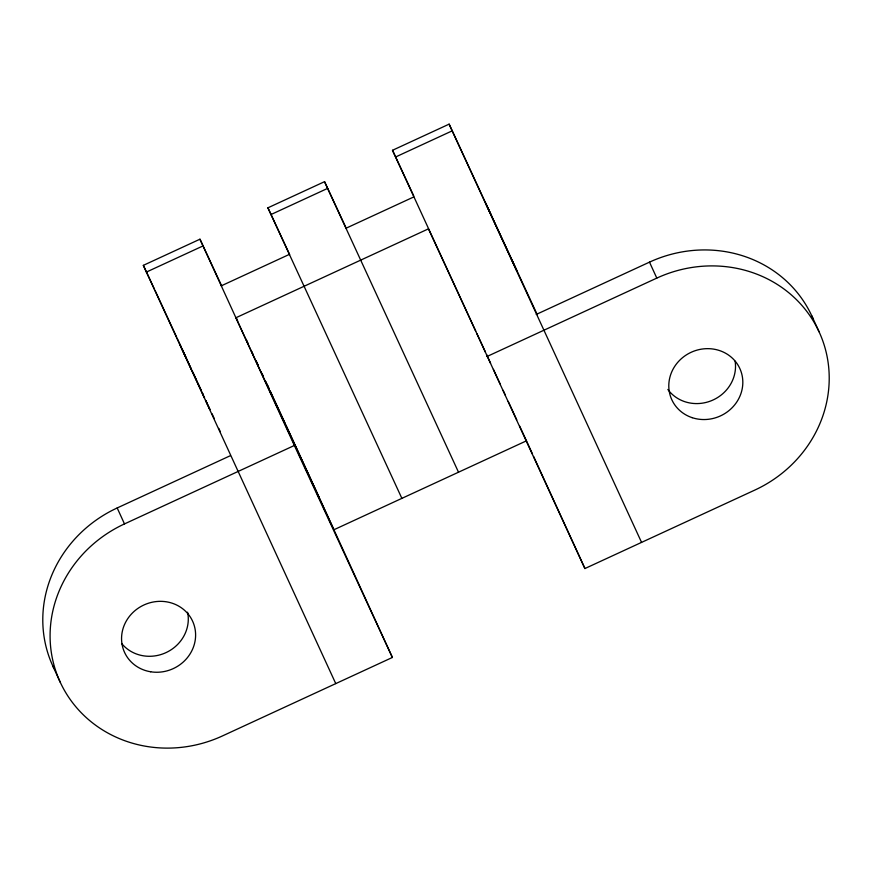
<?xml version="1.0" encoding="UTF-8"?>
<svg xmlns="http://www.w3.org/2000/svg" width="872" height="872" viewBox="0 0 872 872"><rect width="100%" height="100%" fill="white"/><g stroke="black" fill="none" stroke-linecap="round" stroke-linejoin="round"><path stroke-width="1.31" d="M335.764 683.604L143.335 265.361L199.96 239.201L221.695 285.94M401.872 498.37L267.911 207.819L324.548 181.67L346.282 228.399M811.767 315.828L819.07 331.796A124.751 116.772 -24.6 0 1 754.814 490.086L584.927 568.544L392.498 150.289L449.124 124.14L537.239 314.639M146.387 272.075L203.023 245.926L199.96 239.201M270.974 214.545L327.6 188.396L324.548 181.67M395.561 157.004L452.187 130.855L449.124 124.14M221.292 285.831L289.242 254.45M345.879 228.3L413.829 196.919M54.064 668.628A124.751 116.772 -24.6 0 1 117.186 507.962L230.437 455.653M536.236 314.443L649.498 262.134A124.751 116.772 -24.6 0 1 813.358 319.446M301.592 459.141L392.389 657.455L222.502 735.913A124.751 116.772 -24.6 0 1 60.233 682.22A124.751 116.772 -24.6 0 1 124.489 523.919L294.376 445.472L203.023 245.926M486.914 356.55L656.801 278.103A124.751 116.772 -24.6 0 1 819.07 331.796M392.498 150.289L413.677 195.819M267.911 207.819L289.646 254.548M143.335 265.361L154.508 289.308M491.503 215.766L485.617 203.1L516.769 270.603L510.894 257.938M265.589 381.337L267.562 385.533M262.298 374.23L263.442 376.704M181.332 347.568L185.703 356.986M155.074 290.507L176.58 336.974M205.661 400.39L207.95 405.327M208.452 406.407L209.967 409.644M641.563 542.395L452.187 130.855M475.741 331.142L428.446 228.846L235.909 317.757L333.922 529.751L526.459 440.829L519.625 426.048M476.886 333.605L485.432 352.092M486.576 354.555L490.565 363.188M493.41 369.347L500.245 384.138M503.1 390.296L505.379 395.234M508.223 401.393L516.769 419.879M458.509 472.21L327.6 188.396M255.943 360.507L258.199 365.379M267.519 385.119L269.219 388.803M270.353 391.266L273.187 397.414M246.187 339.382L247.888 343.067M251.496 351.154L253.207 354.85M256.052 361.019L258.33 365.946M261.175 372.104L263.464 377.031M265.742 381.969L268.587 388.127M269.731 390.591L319.305 497.825M294.376 445.472L392.389 657.455M177.125 338.162L181.005 346.555M182.117 348.953L191.48 369.477M192.701 371.875L196.691 380.497M197.824 382.961L201.236 390.351M202.369 392.814L203.503 395.267M212.027 413.72L214.294 418.647M192.963 372.9L186.499 358.893M193.17 373.129L204.593 398.057M273.754 398.646L285.329 423.759M285.874 424.947L294.082 442.78M294.638 443.968L301.036 457.909M218.785 428.381L220.431 431.967M183.055 351.416L185.987 357.782M205.781 400.477L207.732 404.717M208.255 405.851L209.825 409.262M181.496 348.015L182.542 350.282M649.498 262.134L656.801 278.103M526.285 440.436L532.487 453.985M533.61 456.448L584.927 568.544M117.186 507.962L124.489 523.919M52.93 666.252L60.233 682.22M236.497 318.302L237.598 320.722M180.973 346.871L179.817 344.32M187.589 612.198A37.431 35.033 -24.6 0 1 166.389 652.441A37.431 35.033 -24.6 0 1 121.688 643.536M735.129 361.204A37.431 35.033 -24.6 0 1 711.933 400.488A37.431 35.033 -24.6 0 1 667.854 389.468M150.682 671.778A37.431 35.033 -24.6 0 0 193.867 624.363A37.431 35.033 -24.6 0 0 131.214 614.259A37.431 35.033 -24.6 0 0 150.682 671.778M692.183 417.677A37.431 35.033 -24.6 0 0 742.432 377.173A37.431 35.033 -24.6 0 0 682.82 357.444A37.431 35.033 -24.6 0 0 692.183 417.677"/></g></svg>
